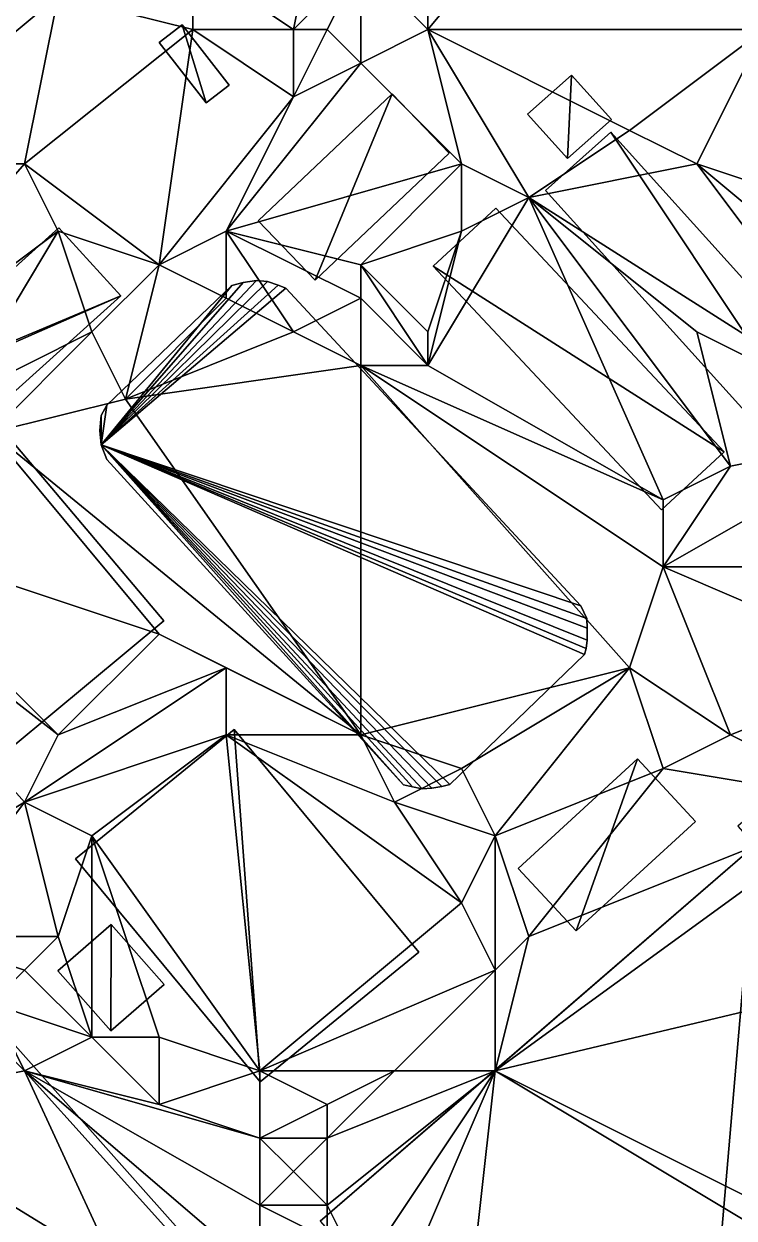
# Model space of a CAD drawing. Header units: metres. Extents: x -1103 to 901, y -902 to 905.
# Drawn here: x -344 to -301.8, y 165.2 to 236.3 of the extents above; entities that cross this region are included whole.
import ezdxf

# ---------------------------------------------------------------- set-up
doc = ezdxf.new("R2010")
doc.units = ezdxf.units.M
for name, color, linetype in [('OSM_BUILDING_FOOTPRINTS', 7, 'CONTINUOUS'), ('OSM_BUILDING_ROOFS', 1, 'CONTINUOUS'), ('OSM_BUILDING_WALLS', 8, 'CONTINUOUS'), ('OSM_TERRAIN', 3, 'CONTINUOUS')]:
    doc.layers.add(name, color=color, linetype=linetype)

msp = doc.modelspace()

# ---------------------------------------------------------------- linework, layer by layer
at = {"layer": 'OSM_BUILDING_FOOTPRINTS'}
for points in [[(-335.99, 235.235, 11.382), (-334.631, 236.274, 11.382), (-331.834, 232.691, 11.382), (-333.194, 231.641, 11.382), (-335.99, 235.235, 11.382)], [(-314.071, 230.966, 12.833), (-311.462, 233.289, 12.833), (-309.085, 230.645, 12.833), (-311.694, 228.323, 12.833), (-314.071, 230.966, 12.833)], [(-330.099, 224.607, 11.971), (-322.129, 232.172, 11.971), (-318.735, 228.644, 11.971), (-326.705, 221.079, 11.971), (-330.099, 224.607, 11.971)], [(-312.998, 226.421, 12.907), (-309.119, 229.882, 12.907), (-285.607, 203.805, 12.907), (-289.487, 200.355, 12.907), (-312.998, 226.421, 12.907)], [(-315.961, 225.37, 12.642), (-302.376, 210.85, 12.642), (-306.112, 207.399, 12.642), (-319.697, 221.92, 12.642), (-315.961, 225.37, 12.642)], [(-354.03, 205.95, 12.232), (-358.783, 211.159, 12.232), (-354.682, 214.853, 12.232), (-353.621, 213.692, 12.232), (-341.97, 224.187, 12.232), (-338.267, 220.139, 12.232), (-354.03, 205.95, 12.232)], [(-339.107, 210.396, 12.512), (-339.439, 211.281, 12.512), (-339.527, 212.121, 12.512), (-339.439, 213.017, 12.512), (-339.118, 213.637, 12.512), (-331.679, 220.759, 12.512), (-330.994, 220.936, 12.512), (-330.209, 221.068, 12.512), (-329.557, 221.002, 12.512), (-328.905, 220.781, 12.512), (-328.463, 220.593, 12.512), (-310.909, 201.682, 12.512), (-310.544, 200.941, 12.512), (-310.522, 200.355, 12.512), (-310.522, 199.636, 12.512), (-310.578, 199.138, 12.512), (-310.677, 198.796, 12.512), (-318.691, 191.043, 12.512), (-319.177, 190.921, 12.512), (-319.774, 190.822, 12.512), (-320.338, 190.789, 12.512), (-320.924, 190.91, 12.512), (-321.454, 191.032, 12.512), (-339.107, 210.396, 12.512)], [(-353.93, 204.314, 12.929), (-344.966, 211.756, 12.929), (-335.725, 200.786, 12.929), (-344.689, 193.332, 12.929), (-353.93, 204.314, 12.929)], [(-326.406, 165.054, 13.252), (-304.597, 140.172, 13.252), (-271.303, 168.959, 13.252), (-264.008, 175.262, 13.252), (-267.015, 178.691, 13.252), (-260.979, 183.91, 13.252), (-266.462, 190.159, 13.252), (-274.686, 183.048, 13.252), (-284.181, 193.874, 13.252), (-276.233, 200.742, 13.252), (-281.097, 206.283, 13.252), (-291.057, 197.668, 13.252), (-301.569, 188.577, 13.252), (-300.552, 187.416, 13.252), (-315.552, 174.444, 13.252), (-326.406, 165.054, 13.252)], [(-340.964, 186.63, 14.455), (-331.524, 194.328, 14.455), (-320.548, 181.057, 14.455), (-329.988, 173.349, 14.455), (-340.964, 186.63, 14.455)], [(-314.634, 186.056, 14.134), (-307.538, 192.569, 14.134), (-304.078, 188.854, 14.134), (-311.174, 182.34, 14.134), (-314.634, 186.056, 14.134)], [(-342.025, 179.962, 14.56), (-338.853, 182.716, 14.56), (-335.703, 179.133, 14.56), (-338.875, 176.379, 14.56), (-342.025, 179.962, 14.56)], [(-346.966, 178.192, 15.688), (-325.655, 154.239, 15.688), (-332.917, 147.88, 15.688), (-354.218, 171.822, 15.688), (-346.966, 178.192, 15.688)]]:
    msp.add_polyline3d(points, close=True, dxfattribs=at)
at = {"layer": 'OSM_BUILDING_ROOFS'}
for points in [[(-334.631, 236.274, 21.382), (-335.99, 235.235, 21.382), (-333.194, 231.641, 21.382)], [(-334.631, 236.274, 21.382), (-333.194, 231.641, 21.382), (-331.834, 232.691, 21.382)], [(-311.462, 233.289, 18.033), (-314.071, 230.966, 18.033), (-311.694, 228.323, 18.033)], [(-311.462, 233.289, 18.033), (-311.694, 228.323, 18.033), (-309.085, 230.645, 18.033)], [(-322.129, 232.172, 21.971), (-330.099, 224.607, 21.971), (-326.705, 221.079, 21.971)], [(-322.129, 232.172, 21.971), (-326.705, 221.079, 21.971), (-318.735, 228.644, 21.971)], [(-309.119, 229.882, 22.907), (-312.998, 226.421, 22.907), (-289.487, 200.355, 22.907)], [(-309.119, 229.882, 22.907), (-289.487, 200.355, 22.907), (-285.607, 203.805, 22.907)], [(-302.376, 210.85, 17.842), (-315.961, 225.37, 17.842), (-319.697, 221.92, 17.842)], [(-338.267, 220.139, 17.432), (-341.97, 224.187, 17.432), (-353.621, 213.692, 17.432)], [(-302.376, 210.85, 17.842), (-319.697, 221.92, 17.842), (-306.112, 207.399, 17.842)], [(-339.439, 211.281, 17.712), (-329.557, 221.002, 17.712), (-330.209, 221.068, 17.712)], [(-339.439, 211.281, 17.712), (-330.209, 221.068, 17.712), (-330.994, 220.936, 17.712)], [(-339.439, 211.281, 17.712), (-328.905, 220.781, 17.712), (-329.557, 221.002, 17.712)], [(-339.439, 211.281, 17.712), (-330.994, 220.936, 17.712), (-331.679, 220.759, 17.712)], [(-339.439, 211.281, 17.712), (-328.463, 220.593, 17.712), (-328.905, 220.781, 17.712)], [(-339.439, 211.281, 17.712), (-331.679, 220.759, 17.712), (-339.118, 213.637, 17.712)], [(-339.439, 211.281, 17.712), (-310.909, 201.682, 17.712), (-328.463, 220.593, 17.712)], [(-358.783, 211.159, 17.432), (-354.03, 205.95, 17.432), (-338.267, 220.139, 17.432)], [(-353.621, 213.692, 17.432), (-358.783, 211.159, 17.432), (-338.267, 220.139, 17.432)], [(-339.439, 211.281, 17.712), (-339.118, 213.637, 17.712), (-339.439, 213.017, 17.712)], [(-339.439, 211.281, 17.712), (-339.439, 213.017, 17.712), (-339.527, 212.121, 17.712)], [(-344.966, 211.756, 21.329), (-344.689, 193.332, 21.329), (-335.725, 200.786, 21.329)], [(-339.439, 211.281, 17.712), (-339.107, 210.396, 17.712), (-321.454, 191.032, 17.712)], [(-339.439, 211.281, 17.712), (-321.454, 191.032, 17.712), (-320.924, 190.91, 17.712)], [(-339.439, 211.281, 17.712), (-320.924, 190.91, 17.712), (-320.338, 190.789, 17.712)], [(-339.439, 211.281, 17.712), (-320.338, 190.789, 17.712), (-319.774, 190.822, 17.712)], [(-339.439, 211.281, 17.712), (-319.774, 190.822, 17.712), (-319.177, 190.921, 17.712)], [(-339.439, 211.281, 17.712), (-319.177, 190.921, 17.712), (-318.691, 191.043, 17.712)], [(-339.439, 211.281, 17.712), (-318.691, 191.043, 17.712), (-310.677, 198.796, 17.712)], [(-339.439, 211.281, 17.712), (-310.677, 198.796, 17.712), (-310.578, 199.138, 17.712)], [(-339.439, 211.281, 17.712), (-310.578, 199.138, 17.712), (-310.522, 199.636, 17.712)], [(-339.439, 211.281, 17.712), (-310.522, 199.636, 17.712), (-310.522, 200.355, 17.712)], [(-339.439, 211.281, 17.712), (-310.522, 200.355, 17.712), (-310.544, 200.941, 17.712)], [(-339.439, 211.281, 17.712), (-310.544, 200.941, 17.712), (-310.909, 201.682, 17.712)], [(-331.524, 194.328, 19.655), (-340.964, 186.63, 19.655), (-329.988, 173.349, 19.655)], [(-331.524, 194.328, 19.655), (-329.988, 173.349, 19.655), (-320.548, 181.057, 19.655)], [(-307.538, 192.569, 19.334), (-314.634, 186.056, 19.334), (-311.174, 182.34, 19.334)], [(-307.538, 192.569, 19.334), (-311.174, 182.34, 19.334), (-304.078, 188.854, 19.334)], [(-300.552, 187.416, 37.652), (-315.552, 174.444, 37.652), (-326.406, 165.054, 37.652)], [(-300.552, 187.416, 37.652), (-326.406, 165.054, 37.652), (-304.597, 140.172, 37.652)], [(-300.552, 187.416, 37.652), (-304.597, 140.172, 37.652), (-271.303, 168.959, 37.652)], [(-338.853, 182.716, 24.56), (-342.025, 179.962, 24.56), (-338.875, 176.379, 24.56)], [(-338.853, 182.716, 24.56), (-338.875, 176.379, 24.56), (-335.703, 179.133, 24.56)], [(-325.655, 154.239, 20.888), (-346.966, 178.192, 20.888), (-354.218, 171.822, 20.888)], [(-325.655, 154.239, 20.888), (-354.218, 171.822, 20.888), (-332.917, 147.88, 20.888)], [(-336.797, 137.175, 22.663), (-366.344, 170.484, 22.663), (-368.289, 168.781, 22.663)], [(-368.289, 168.781, 22.663), (-383.234, 162.411, 22.663), (-338.698, 108.101, 22.663)], [(-338.698, 108.101, 22.663), (-336.797, 137.175, 22.663), (-368.289, 168.781, 22.663)]]:
    msp.add_3dface(points, dxfattribs=at)
at = {"layer": 'OSM_BUILDING_WALLS'}
for points in [[(-334.631, 236.274, 11.382), (-335.99, 235.235, 11.382), (-335.99, 235.235, 21.382)], [(-334.631, 236.274, 11.382), (-335.99, 235.235, 21.382), (-334.631, 236.274, 21.382)], [(-331.834, 232.691, 11.382), (-334.631, 236.274, 11.382), (-334.631, 236.274, 21.382)], [(-331.834, 232.691, 11.382), (-334.631, 236.274, 21.382), (-331.834, 232.691, 21.382)], [(-335.99, 235.235, 11.382), (-333.194, 231.641, 11.382), (-333.194, 231.641, 21.382)], [(-335.99, 235.235, 11.382), (-333.194, 231.641, 21.382), (-335.99, 235.235, 21.382)], [(-311.462, 233.289, 12.833), (-314.071, 230.966, 12.833), (-314.071, 230.966, 18.033)], [(-311.462, 233.289, 12.833), (-314.071, 230.966, 18.033), (-311.462, 233.289, 18.033)], [(-309.085, 230.645, 12.833), (-311.462, 233.289, 12.833), (-311.462, 233.289, 18.033)], [(-309.085, 230.645, 12.833), (-311.462, 233.289, 18.033), (-309.085, 230.645, 18.033)], [(-333.194, 231.641, 11.382), (-331.834, 232.691, 11.382), (-331.834, 232.691, 21.382)], [(-333.194, 231.641, 11.382), (-331.834, 232.691, 21.382), (-333.194, 231.641, 21.382)], [(-322.129, 232.172, 11.971), (-330.099, 224.607, 11.971), (-330.099, 224.607, 21.971)], [(-322.129, 232.172, 11.971), (-330.099, 224.607, 21.971), (-322.129, 232.172, 21.971)], [(-318.735, 228.644, 11.971), (-322.129, 232.172, 11.971), (-322.129, 232.172, 21.971)], [(-318.735, 228.644, 11.971), (-322.129, 232.172, 21.971), (-318.735, 228.644, 21.971)], [(-314.071, 230.966, 12.833), (-311.694, 228.323, 12.833), (-311.694, 228.323, 18.033)], [(-314.071, 230.966, 12.833), (-311.694, 228.323, 18.033), (-314.071, 230.966, 18.033)], [(-311.694, 228.323, 12.833), (-309.085, 230.645, 12.833), (-309.085, 230.645, 18.033)], [(-311.694, 228.323, 12.833), (-309.085, 230.645, 18.033), (-311.694, 228.323, 18.033)], [(-309.119, 229.882, 12.907), (-312.998, 226.421, 12.907), (-312.998, 226.421, 22.907)], [(-309.119, 229.882, 12.907), (-312.998, 226.421, 22.907), (-309.119, 229.882, 22.907)], [(-285.607, 203.805, 12.907), (-309.119, 229.882, 12.907), (-309.119, 229.882, 22.907)], [(-285.607, 203.805, 12.907), (-309.119, 229.882, 22.907), (-285.607, 203.805, 22.907)], [(-326.705, 221.079, 11.971), (-318.735, 228.644, 11.971), (-318.735, 228.644, 21.971)], [(-326.705, 221.079, 11.971), (-318.735, 228.644, 21.971), (-326.705, 221.079, 21.971)], [(-312.998, 226.421, 12.907), (-289.487, 200.355, 12.907), (-289.487, 200.355, 22.907)], [(-312.998, 226.421, 12.907), (-289.487, 200.355, 22.907), (-312.998, 226.421, 22.907)], [(-315.961, 225.37, 12.642), (-319.697, 221.92, 12.642), (-319.697, 221.92, 17.842)], [(-315.961, 225.37, 12.642), (-319.697, 221.92, 17.842), (-315.961, 225.37, 17.842)], [(-302.376, 210.85, 12.642), (-315.961, 225.37, 12.642), (-315.961, 225.37, 17.842)], [(-302.376, 210.85, 12.642), (-315.961, 225.37, 17.842), (-302.376, 210.85, 17.842)], [(-341.97, 224.187, 12.232), (-353.621, 213.692, 12.232), (-353.621, 213.692, 17.432)], [(-341.97, 224.187, 12.232), (-353.621, 213.692, 17.432), (-341.97, 224.187, 17.432)], [(-338.267, 220.139, 12.232), (-341.97, 224.187, 12.232), (-341.97, 224.187, 17.432)], [(-338.267, 220.139, 12.232), (-341.97, 224.187, 17.432), (-338.267, 220.139, 17.432)], [(-330.099, 224.607, 11.971), (-326.705, 221.079, 11.971), (-326.705, 221.079, 21.971)], [(-330.099, 224.607, 11.971), (-326.705, 221.079, 21.971), (-330.099, 224.607, 21.971)], [(-319.697, 221.92, 12.642), (-306.112, 207.399, 12.642), (-306.112, 207.399, 17.842)], [(-319.697, 221.92, 12.642), (-306.112, 207.399, 17.842), (-319.697, 221.92, 17.842)], [(-331.679, 220.759, 12.512), (-339.118, 213.637, 12.512), (-339.118, 213.637, 17.712)], [(-331.679, 220.759, 12.512), (-339.118, 213.637, 17.712), (-331.679, 220.759, 17.712)], [(-330.994, 220.936, 12.512), (-331.679, 220.759, 12.512), (-331.679, 220.759, 17.712)], [(-330.994, 220.936, 12.512), (-331.679, 220.759, 17.712), (-330.994, 220.936, 17.712)], [(-330.209, 221.068, 12.512), (-330.994, 220.936, 12.512), (-330.994, 220.936, 17.712)], [(-330.209, 221.068, 12.512), (-330.994, 220.936, 17.712), (-330.209, 221.068, 17.712)], [(-329.557, 221.002, 12.512), (-330.209, 221.068, 12.512), (-330.209, 221.068, 17.712)], [(-329.557, 221.002, 12.512), (-330.209, 221.068, 17.712), (-329.557, 221.002, 17.712)], [(-328.905, 220.781, 12.512), (-329.557, 221.002, 12.512), (-329.557, 221.002, 17.712)], [(-328.905, 220.781, 12.512), (-329.557, 221.002, 17.712), (-328.905, 220.781, 17.712)], [(-328.463, 220.593, 12.512), (-328.905, 220.781, 12.512), (-328.905, 220.781, 17.712)], [(-328.463, 220.593, 12.512), (-328.905, 220.781, 17.712), (-328.463, 220.593, 17.712)], [(-310.909, 201.682, 12.512), (-328.463, 220.593, 12.512), (-328.463, 220.593, 17.712)], [(-310.909, 201.682, 12.512), (-328.463, 220.593, 17.712), (-310.909, 201.682, 17.712)], [(-354.03, 205.95, 12.232), (-338.267, 220.139, 12.232), (-338.267, 220.139, 17.432)], [(-354.03, 205.95, 12.232), (-338.267, 220.139, 17.432), (-354.03, 205.95, 17.432)], [(-339.118, 213.637, 12.512), (-339.439, 213.017, 12.512), (-339.439, 213.017, 17.712)], [(-339.118, 213.637, 12.512), (-339.439, 213.017, 17.712), (-339.118, 213.637, 17.712)], [(-339.439, 213.017, 12.512), (-339.527, 212.121, 12.512), (-339.527, 212.121, 17.712)], [(-339.439, 213.017, 12.512), (-339.527, 212.121, 17.712), (-339.439, 213.017, 17.712)], [(-339.527, 212.121, 12.512), (-339.439, 211.281, 12.512), (-339.439, 211.281, 17.712)], [(-339.527, 212.121, 12.512), (-339.439, 211.281, 17.712), (-339.527, 212.121, 17.712)], [(-335.725, 200.786, 12.929), (-344.966, 211.756, 12.929), (-344.966, 211.756, 21.329)], [(-335.725, 200.786, 12.929), (-344.966, 211.756, 21.329), (-335.725, 200.786, 21.329)], [(-339.439, 211.281, 12.512), (-339.107, 210.396, 12.512), (-339.107, 210.396, 17.712)], [(-339.439, 211.281, 12.512), (-339.107, 210.396, 17.712), (-339.439, 211.281, 17.712)], [(-306.112, 207.399, 12.642), (-302.376, 210.85, 12.642), (-302.376, 210.85, 17.842)], [(-306.112, 207.399, 12.642), (-302.376, 210.85, 17.842), (-306.112, 207.399, 17.842)], [(-339.107, 210.396, 12.512), (-321.454, 191.032, 12.512), (-321.454, 191.032, 17.712)], [(-339.107, 210.396, 12.512), (-321.454, 191.032, 17.712), (-339.107, 210.396, 17.712)], [(-310.544, 200.941, 12.512), (-310.909, 201.682, 12.512), (-310.909, 201.682, 17.712)], [(-310.544, 200.941, 12.512), (-310.909, 201.682, 17.712), (-310.544, 200.941, 17.712)], [(-344.689, 193.332, 12.929), (-335.725, 200.786, 12.929), (-335.725, 200.786, 21.329)], [(-344.689, 193.332, 12.929), (-335.725, 200.786, 21.329), (-344.689, 193.332, 21.329)], [(-310.522, 200.355, 12.512), (-310.544, 200.941, 12.512), (-310.544, 200.941, 17.712)], [(-310.522, 200.355, 12.512), (-310.544, 200.941, 17.712), (-310.522, 200.355, 17.712)], [(-310.522, 199.636, 12.512), (-310.522, 200.355, 12.512), (-310.522, 200.355, 17.712)], [(-310.522, 199.636, 12.512), (-310.522, 200.355, 17.712), (-310.522, 199.636, 17.712)], [(-310.677, 198.796, 12.512), (-310.578, 199.138, 12.512), (-310.578, 199.138, 17.712)], [(-310.677, 198.796, 12.512), (-310.578, 199.138, 17.712), (-310.677, 198.796, 17.712)], [(-310.578, 199.138, 12.512), (-310.522, 199.636, 12.512), (-310.522, 199.636, 17.712)], [(-310.578, 199.138, 12.512), (-310.522, 199.636, 17.712), (-310.578, 199.138, 17.712)], [(-318.691, 191.043, 12.512), (-310.677, 198.796, 12.512), (-310.677, 198.796, 17.712)], [(-318.691, 191.043, 12.512), (-310.677, 198.796, 17.712), (-318.691, 191.043, 17.712)], [(-331.524, 194.328, 14.455), (-340.964, 186.63, 14.455), (-340.964, 186.63, 19.655)], [(-331.524, 194.328, 14.455), (-340.964, 186.63, 19.655), (-331.524, 194.328, 19.655)], [(-320.548, 181.057, 14.455), (-331.524, 194.328, 14.455), (-331.524, 194.328, 19.655)], [(-320.548, 181.057, 14.455), (-331.524, 194.328, 19.655), (-320.548, 181.057, 19.655)], [(-307.538, 192.569, 14.134), (-314.634, 186.056, 14.134), (-314.634, 186.056, 19.334)], [(-307.538, 192.569, 14.134), (-314.634, 186.056, 19.334), (-307.538, 192.569, 19.334)], [(-304.078, 188.854, 14.134), (-307.538, 192.569, 14.134), (-307.538, 192.569, 19.334)], [(-304.078, 188.854, 14.134), (-307.538, 192.569, 19.334), (-304.078, 188.854, 19.334)], [(-321.454, 191.032, 12.512), (-320.924, 190.91, 12.512), (-320.924, 190.91, 17.712)], [(-321.454, 191.032, 12.512), (-320.924, 190.91, 17.712), (-321.454, 191.032, 17.712)], [(-320.924, 190.91, 12.512), (-320.338, 190.789, 12.512), (-320.338, 190.789, 17.712)], [(-320.924, 190.91, 12.512), (-320.338, 190.789, 17.712), (-320.924, 190.91, 17.712)], [(-320.338, 190.789, 12.512), (-319.774, 190.822, 12.512), (-319.774, 190.822, 17.712)], [(-320.338, 190.789, 12.512), (-319.774, 190.822, 17.712), (-320.338, 190.789, 17.712)], [(-319.774, 190.822, 12.512), (-319.177, 190.921, 12.512), (-319.177, 190.921, 17.712)], [(-319.774, 190.822, 12.512), (-319.177, 190.921, 17.712), (-319.774, 190.822, 17.712)], [(-319.177, 190.921, 12.512), (-318.691, 191.043, 12.512), (-318.691, 191.043, 17.712)], [(-319.177, 190.921, 12.512), (-318.691, 191.043, 17.712), (-319.177, 190.921, 17.712)], [(-311.174, 182.34, 14.134), (-304.078, 188.854, 14.134), (-304.078, 188.854, 19.334)], [(-311.174, 182.34, 14.134), (-304.078, 188.854, 19.334), (-311.174, 182.34, 19.334)], [(-300.552, 187.416, 13.252), (-315.552, 174.444, 13.252), (-315.552, 174.444, 37.652)], [(-300.552, 187.416, 13.252), (-315.552, 174.444, 37.652), (-300.552, 187.416, 37.652)], [(-340.964, 186.63, 14.455), (-329.988, 173.349, 14.455), (-329.988, 173.349, 19.655)], [(-340.964, 186.63, 14.455), (-329.988, 173.349, 19.655), (-340.964, 186.63, 19.655)], [(-314.634, 186.056, 14.134), (-311.174, 182.34, 14.134), (-311.174, 182.34, 19.334)], [(-314.634, 186.056, 14.134), (-311.174, 182.34, 19.334), (-314.634, 186.056, 19.334)], [(-338.853, 182.716, 14.56), (-342.025, 179.962, 14.56), (-342.025, 179.962, 24.56)], [(-338.853, 182.716, 14.56), (-342.025, 179.962, 24.56), (-338.853, 182.716, 24.56)], [(-335.703, 179.133, 14.56), (-338.853, 182.716, 14.56), (-338.853, 182.716, 24.56)], [(-335.703, 179.133, 14.56), (-338.853, 182.716, 24.56), (-335.703, 179.133, 24.56)], [(-329.988, 173.349, 14.455), (-320.548, 181.057, 14.455), (-320.548, 181.057, 19.655)], [(-329.988, 173.349, 14.455), (-320.548, 181.057, 19.655), (-329.988, 173.349, 19.655)], [(-342.025, 179.962, 14.56), (-338.875, 176.379, 14.56), (-338.875, 176.379, 24.56)], [(-342.025, 179.962, 14.56), (-338.875, 176.379, 24.56), (-342.025, 179.962, 24.56)], [(-338.875, 176.379, 14.56), (-335.703, 179.133, 14.56), (-335.703, 179.133, 24.56)], [(-338.875, 176.379, 14.56), (-335.703, 179.133, 24.56), (-338.875, 176.379, 24.56)], [(-325.655, 154.239, 15.688), (-346.966, 178.192, 15.688), (-346.966, 178.192, 20.888)], [(-325.655, 154.239, 15.688), (-346.966, 178.192, 20.888), (-325.655, 154.239, 20.888)], [(-315.552, 174.444, 13.252), (-326.406, 165.054, 13.252), (-326.406, 165.054, 37.652)], [(-315.552, 174.444, 13.252), (-326.406, 165.054, 37.652), (-315.552, 174.444, 37.652)], [(-354.218, 171.822, 15.688), (-332.917, 147.88, 15.688), (-332.917, 147.88, 20.888)], [(-354.218, 171.822, 15.688), (-332.917, 147.88, 20.888), (-354.218, 171.822, 20.888)], [(-336.797, 137.175, 14.263), (-366.344, 170.484, 14.263), (-366.344, 170.484, 22.663)], [(-336.797, 137.175, 14.263), (-366.344, 170.484, 22.663), (-336.797, 137.175, 22.663)], [(-304.597, 140.172, 13.252), (-271.303, 168.959, 13.252), (-271.303, 168.959, 37.652)], [(-304.597, 140.172, 13.252), (-271.303, 168.959, 37.652), (-304.597, 140.172, 37.652)]]:
    msp.add_3dface(points, dxfattribs=at)
at = {"layer": 'OSM_TERRAIN'}
for points in [[(-310, 248, 15.07), (-300, 236, 16.189), (-306, 252, 14.858)], [(-300, 236, 16.189), (-294, 244, 16.249), (-306, 252, 14.858)], [(-356, 232, 13.115), (-342, 238, 13.026), (-352, 248, 12.906)], [(-300, 236, 16.189), (-310, 248, 15.07), (-320, 236, 14.251)], [(-320, 240, 14.033), (-320, 236, 14.251), (-310, 248, 15.07)], [(-328, 236, 12.898), (-326, 246, 12.669), (-334, 240, 12.714)], [(-328, 236, 12.898), (-324, 240, 12.669), (-326, 246, 12.669)], [(-342, 238, 13.026), (-334, 236, 13.434), (-334, 240, 12.714)], [(-334, 236, 13.434), (-328, 236, 12.898), (-334, 240, 12.714)], [(-326, 236, 12.987), (-324, 240, 12.669), (-328, 236, 12.898)], [(-326, 236, 12.987), (-324, 234, 13.935), (-324, 240, 12.669)], [(-324, 234, 13.935), (-320, 236, 14.251), (-324, 240, 12.669)], [(-320, 236, 14.251), (-320, 240, 14.033), (-324, 240, 12.669)], [(-354, 228, 13.519), (-342, 238, 13.026), (-356, 232, 13.115)], [(-344, 228, 13.519), (-342, 238, 13.026), (-354, 228, 13.519)], [(-344, 228, 13.519), (-334, 236, 13.434), (-342, 238, 13.026)], [(-336, 222, 14.033), (-334, 236, 13.434), (-344, 228, 13.519)], [(-336, 222, 14.033), (-328, 232, 13.792), (-334, 236, 13.434)], [(-334, 236, 13.434), (-328, 232, 13.792), (-328, 236, 12.898)], [(-328, 232, 13.792), (-324, 234, 13.935), (-326, 236, 12.987)], [(-328, 232, 13.792), (-326, 236, 12.987), (-328, 236, 12.898)], [(-318, 228, 14.087), (-320, 236, 14.251), (-324, 234, 13.935)], [(-318, 228, 14.087), (-314, 226, 14.857), (-320, 236, 14.251)], [(-314, 226, 14.857), (-308, 230, 14.956), (-320, 236, 14.251)], [(-308, 230, 14.956), (-300, 236, 16.189), (-320, 236, 14.251)], [(-308, 230, 14.956), (-304, 228, 15.332), (-300, 236, 16.189)], [(-304, 228, 15.332), (-292, 224, 16.303), (-300, 236, 16.189)], [(-328, 232, 13.792), (-332, 224, 14.069), (-324, 234, 13.935)], [(-332, 224, 14.069), (-318, 228, 14.087), (-324, 234, 13.935)], [(-332, 224, 14.069), (-328, 232, 13.792), (-336, 222, 14.033)], [(-314, 226, 14.857), (-304, 228, 15.332), (-308, 230, 14.956)], [(-358, 212, 14.343), (-344, 228, 13.519), (-354, 228, 13.519)], [(-358, 212, 14.343), (-342, 224, 14.285), (-344, 228, 13.519)], [(-342, 224, 14.285), (-336, 222, 14.033), (-344, 228, 13.519)], [(-324, 222, 13.989), (-318, 228, 14.087), (-332, 224, 14.069)], [(-324, 222, 13.989), (-318, 224, 14.663), (-318, 228, 14.087)], [(-318, 224, 14.663), (-314, 226, 14.857), (-318, 228, 14.087)], [(-314, 226, 14.857), (-292, 212, 15.259), (-304, 228, 15.332)], [(-292, 212, 15.259), (-292, 218, 16.135), (-304, 228, 15.332)], [(-304, 228, 15.332), (-292, 218, 16.135), (-292, 224, 16.303)], [(-306, 208, 14.725), (-314, 226, 14.857), (-320, 216, 14.622)], [(-320, 216, 14.622), (-314, 226, 14.857), (-318, 224, 14.663)], [(-306, 208, 14.725), (-302, 210, 14.81), (-314, 226, 14.857)], [(-302, 210, 14.81), (-304, 218, 15.125), (-314, 226, 14.857)], [(-304, 218, 15.125), (-292, 212, 15.259), (-314, 226, 14.857)], [(-348, 214, 14.35), (-342, 224, 14.285), (-358, 212, 14.343)], [(-348, 214, 14.35), (-340, 218, 14.325), (-342, 224, 14.285)], [(-340, 218, 14.325), (-336, 222, 14.033), (-342, 224, 14.285)], [(-332, 220, 15.348), (-332, 224, 14.069), (-336, 222, 14.033)], [(-332, 220, 15.348), (-328, 218, 15.123), (-332, 224, 14.069)], [(-328, 218, 15.123), (-324, 220, 14.271), (-332, 224, 14.069)], [(-324, 220, 14.271), (-324, 222, 13.989), (-332, 224, 14.069)], [(-320, 218, 14.364), (-318, 224, 14.663), (-324, 222, 13.989)], [(-320, 216, 14.622), (-318, 224, 14.663), (-320, 218, 14.364)], [(-338, 214, 15.348), (-336, 222, 14.033), (-340, 218, 14.325)], [(-338, 214, 15.348), (-332, 220, 15.348), (-336, 222, 14.033)], [(-324, 220, 14.271), (-320, 216, 14.622), (-324, 222, 13.989)], [(-320, 216, 14.622), (-320, 218, 14.364), (-324, 222, 13.989)], [(-338, 214, 15.348), (-328, 218, 15.123), (-332, 220, 15.348)], [(-328, 218, 15.123), (-324, 216, 15.31), (-324, 220, 14.271)], [(-324, 216, 15.31), (-320, 216, 14.622), (-324, 220, 14.271)], [(-346, 212, 14.909), (-340, 218, 14.325), (-348, 214, 14.35)], [(-346, 212, 14.909), (-338, 214, 15.348), (-340, 218, 14.325)], [(-338, 214, 15.348), (-324, 216, 15.31), (-328, 218, 15.123)], [(-302, 210, 14.81), (-292, 212, 15.259), (-304, 218, 15.125)], [(-324, 194, 15.348), (-324, 216, 15.31), (-338, 214, 15.348)], [(-324, 194, 15.348), (-308, 198, 15.455), (-324, 216, 15.31)], [(-308, 198, 15.455), (-306, 204, 15.062), (-324, 216, 15.31)], [(-306, 204, 15.062), (-306, 208, 14.725), (-324, 216, 15.31)], [(-324, 216, 15.31), (-306, 208, 14.725), (-320, 216, 14.622)], [(-346, 212, 14.909), (-324, 194, 15.348), (-338, 214, 15.348)], [(-354, 206, 15.018), (-336, 200, 15.109), (-346, 212, 14.909)], [(-336, 200, 15.109), (-324, 194, 15.348), (-346, 212, 14.909)], [(-286, 204, 15.157), (-292, 212, 15.259), (-306, 204, 15.062)], [(-306, 204, 15.062), (-292, 212, 15.259), (-302, 210, 14.81)], [(-306, 208, 14.725), (-306, 204, 15.062), (-302, 210, 14.81)], [(-344, 190, 15.59), (-360, 208, 15.575), (-364, 178, 15.654)], [(-360, 208, 15.575), (-344, 190, 15.59), (-342, 194, 15.201)], [(-342, 194, 15.201), (-354, 206, 15.018), (-360, 208, 15.575)], [(-342, 194, 15.201), (-336, 200, 15.109), (-354, 206, 15.018)], [(-302, 194, 15.452), (-306, 204, 15.062), (-308, 198, 15.455)], [(-302, 194, 15.452), (-292, 198, 15.144), (-306, 204, 15.062)], [(-292, 198, 15.144), (-286, 204, 15.157), (-306, 204, 15.062)], [(-342, 194, 15.201), (-332, 198, 15.71), (-336, 200, 15.109)], [(-332, 198, 15.71), (-324, 194, 15.348), (-336, 200, 15.109)], [(-344, 190, 15.59), (-332, 194, 16.576), (-332, 198, 15.71)], [(-344, 190, 15.59), (-332, 198, 15.71), (-342, 194, 15.201)], [(-332, 194, 16.576), (-324, 194, 15.348), (-332, 198, 15.71)], [(-318, 192, 15.348), (-308, 198, 15.455), (-324, 194, 15.348)], [(-316, 188, 16.354), (-308, 198, 15.455), (-318, 192, 15.348)], [(-316, 188, 16.354), (-306, 192, 16.119), (-308, 198, 15.455)], [(-306, 192, 16.119), (-302, 194, 15.452), (-308, 198, 15.455)], [(-294, 190, 15.863), (-292, 198, 15.144), (-302, 194, 15.452)], [(-340, 188, 16.505), (-332, 194, 16.576), (-344, 190, 15.59)], [(-340, 188, 16.505), (-330, 174, 16.583), (-332, 194, 16.576)], [(-330, 174, 16.583), (-318, 184, 16.755), (-332, 194, 16.576)], [(-318, 184, 16.755), (-322, 190, 15.703), (-332, 194, 16.576)], [(-332, 194, 16.576), (-322, 190, 15.703), (-324, 194, 15.348)], [(-322, 190, 15.703), (-318, 192, 15.348), (-324, 194, 15.348)], [(-306, 192, 16.119), (-294, 190, 15.863), (-302, 194, 15.452)], [(-322, 190, 15.703), (-316, 188, 16.354), (-318, 192, 15.348)], [(-314, 182, 16.473), (-306, 192, 16.119), (-316, 188, 16.354)], [(-314, 182, 16.473), (-294, 190, 15.863), (-306, 192, 16.119)], [(-364, 178, 15.654), (-350, 182, 16.173), (-344, 190, 15.59)], [(-350, 182, 16.173), (-342, 182, 16.468), (-344, 190, 15.59)], [(-342, 182, 16.468), (-340, 188, 16.505), (-344, 190, 15.59)], [(-318, 184, 16.755), (-316, 188, 16.354), (-322, 190, 15.703)], [(-316, 174, 15.863), (-274, 184, 15.811), (-294, 190, 15.863)], [(-316, 174, 15.863), (-294, 190, 15.863), (-314, 182, 16.473)], [(-340, 176, 16.753), (-340, 188, 16.505), (-342, 182, 16.468)], [(-340, 176, 16.753), (-336, 176, 16.756), (-340, 188, 16.505)], [(-336, 176, 16.756), (-330, 174, 16.583), (-340, 188, 16.505)], [(-318, 184, 16.755), (-316, 180, 16.876), (-316, 188, 16.354)], [(-316, 180, 16.876), (-314, 182, 16.473), (-316, 188, 16.354)], [(-316, 180, 16.876), (-318, 184, 16.755), (-330, 174, 16.583)], [(-316, 174, 15.863), (-284, 158, 15.863), (-274, 184, 15.811)], [(-346, 178, 17.741), (-344, 180, 16.704), (-350, 182, 16.173)], [(-344, 180, 16.704), (-342, 182, 16.468), (-350, 182, 16.173)], [(-344, 180, 16.704), (-340, 176, 16.753), (-342, 182, 16.468)], [(-316, 180, 16.876), (-316, 174, 15.863), (-314, 182, 16.473)], [(-346, 178, 17.741), (-340, 176, 16.753), (-344, 180, 16.704)], [(-330, 174, 16.583), (-322, 174, 17.39), (-316, 180, 16.876)], [(-316, 174, 15.863), (-316, 180, 16.876), (-322, 174, 17.39)], [(-354, 172, 17.947), (-344, 174, 17.947), (-348, 178, 17.756)], [(-344, 174, 17.947), (-346, 178, 17.741), (-348, 178, 17.756)], [(-344, 174, 17.947), (-340, 176, 16.753), (-346, 178, 17.741)], [(-344, 174, 17.947), (-336, 172, 17.373), (-340, 176, 16.753)], [(-336, 172, 17.373), (-336, 176, 16.756), (-340, 176, 16.753)], [(-336, 172, 17.373), (-330, 174, 16.583), (-336, 176, 16.756)], [(-332, 148, 18.07), (-344, 174, 17.947), (-354, 172, 17.947)], [(-332, 148, 18.07), (-326, 154, 17.947), (-344, 174, 17.947)], [(-344, 174, 17.947), (-326, 154, 17.947), (-330, 162, 18.05)], [(-330, 162, 18.05), (-330, 166, 17.783), (-344, 174, 17.947)], [(-330, 166, 17.783), (-330, 170, 17.465), (-344, 174, 17.947)], [(-330, 170, 17.465), (-336, 172, 17.373), (-344, 174, 17.947)], [(-330, 170, 17.465), (-330, 174, 16.583), (-336, 172, 17.373)], [(-330, 170, 17.465), (-326, 172, 17.459), (-330, 174, 16.583)], [(-326, 172, 17.459), (-322, 174, 17.39), (-330, 174, 16.583)], [(-324, 162, 15.981), (-316, 174, 15.863), (-326, 166, 16.097)], [(-326, 166, 16.097), (-316, 174, 15.863), (-326, 170, 17.451)], [(-326, 170, 17.451), (-316, 174, 15.863), (-322, 174, 17.39)], [(-326, 170, 17.451), (-322, 174, 17.39), (-326, 172, 17.459)], [(-324, 162, 15.981), (-322, 160, 15.874), (-316, 174, 15.863)], [(-322, 160, 15.874), (-318, 156, 15.863), (-316, 174, 15.863)], [(-318, 156, 15.863), (-286, 156, 15.92), (-316, 174, 15.863)], [(-286, 156, 15.92), (-284, 158, 15.863), (-316, 174, 15.863)], [(-340, 150, 18.744), (-354, 172, 17.947), (-360, 170, 16.756)], [(-340, 150, 18.744), (-332, 148, 18.07), (-354, 172, 17.947)], [(-330, 170, 17.465), (-326, 170, 17.451), (-326, 172, 17.459)], [(-350, 156, 18.062), (-340, 150, 18.744), (-360, 170, 16.756)], [(-330, 166, 17.783), (-328, 168, 17.448), (-330, 170, 17.465)], [(-328, 168, 17.448), (-326, 170, 17.451), (-330, 170, 17.465)], [(-328, 168, 17.448), (-326, 166, 16.097), (-326, 170, 17.451)], [(-330, 166, 17.783), (-326, 166, 16.097), (-328, 168, 17.448)], [(-330, 162, 18.05), (-326, 164, 16.077), (-330, 166, 17.783)], [(-326, 164, 16.077), (-326, 166, 16.097), (-330, 166, 17.783)], [(-326, 164, 16.077), (-324, 162, 15.981), (-326, 166, 16.097)]]:
    msp.add_3dface(points, dxfattribs=at)

doc.saveas('drawing.dxf')
